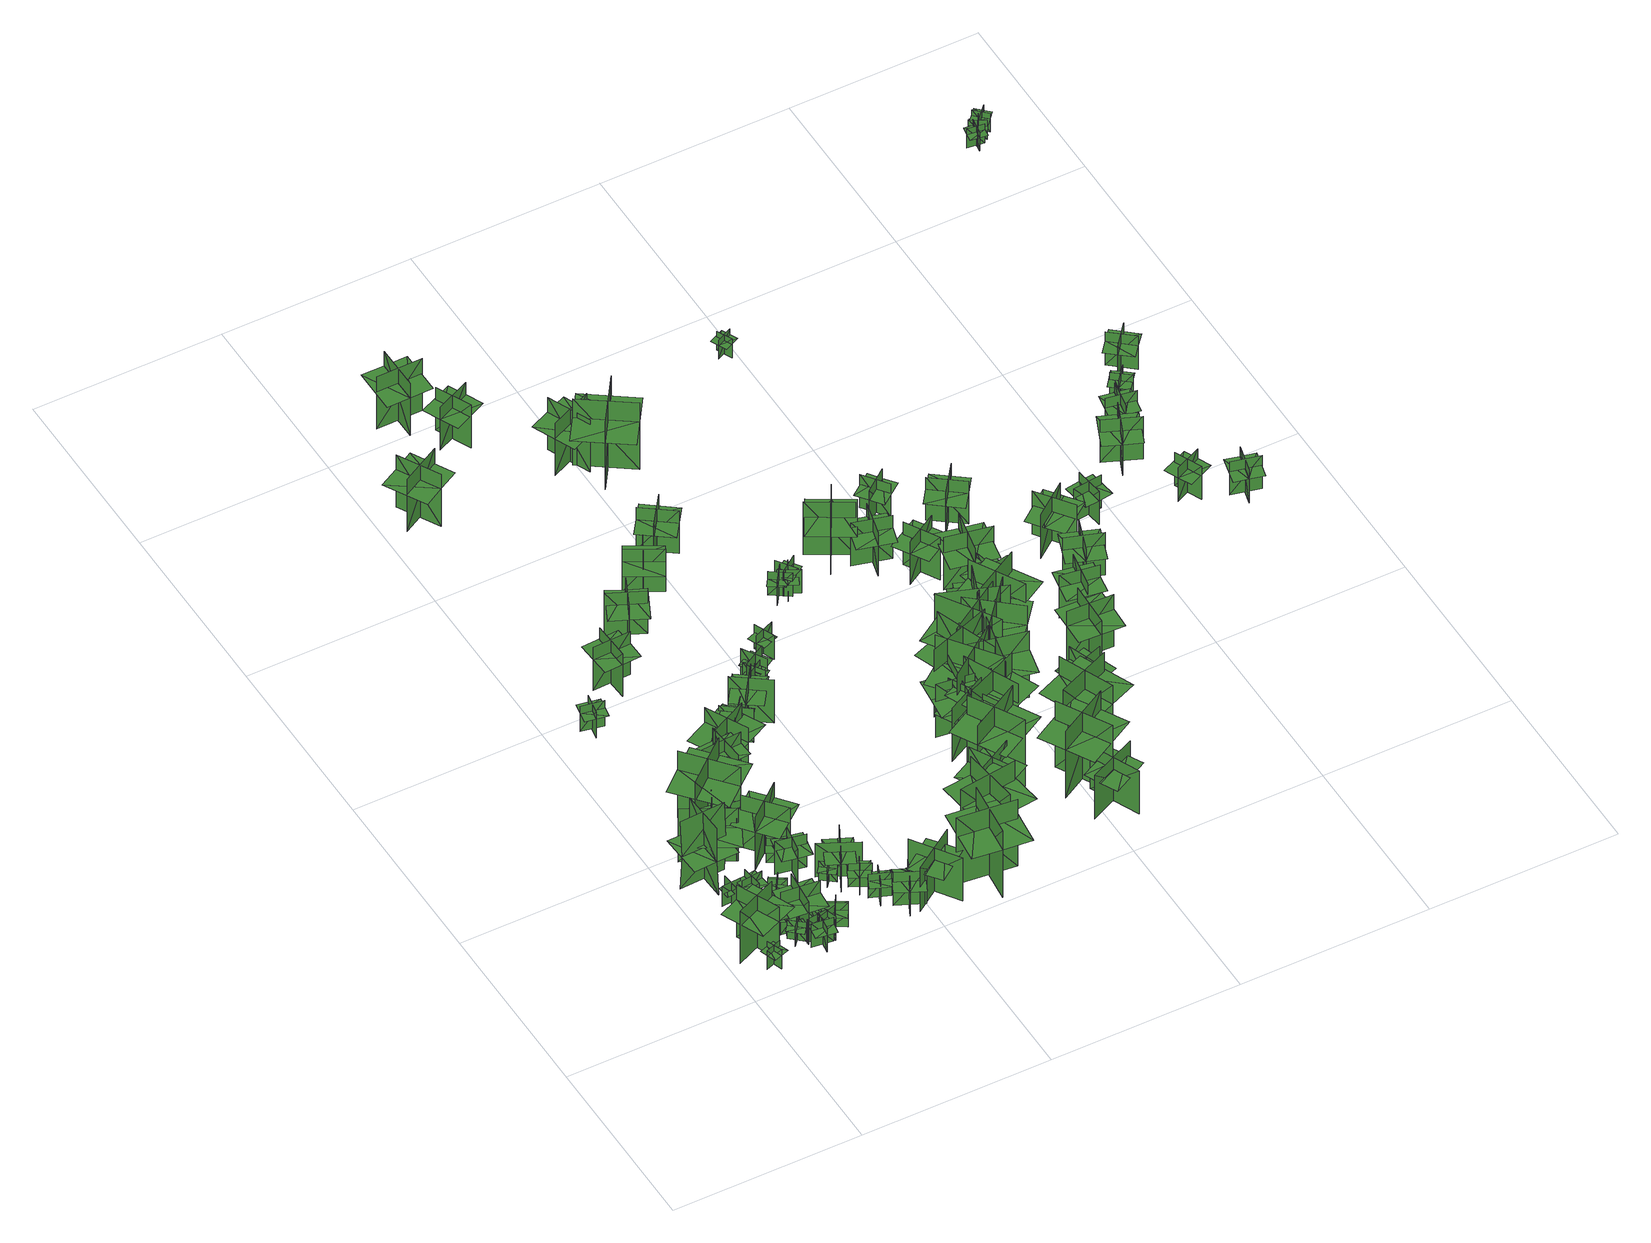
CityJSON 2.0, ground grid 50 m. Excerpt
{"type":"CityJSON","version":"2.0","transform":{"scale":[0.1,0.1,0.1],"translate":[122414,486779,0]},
"CityObjects":{
"tree1":{"type":"SolitaryVegetationObject","geometry":[{"type":"MultiSurface","lod":"1","boundaries":[[[0,1,2]],[[0,2,3]],[[4,5,6]],[[4,6,7]],[[8,9,10]],[[8,10,11]],[[8,11,12]],[[8,12,13]]]}]},
"tree2":{"type":"SolitaryVegetationObject","geometry":[{"type":"MultiSurface","lod":"1","boundaries":[[[14,15,16]],[[14,16,17]],[[18,19,20]],[[18,20,21]],[[22,23,24]],[[22,24,25]],[[22,25,26]],[[22,26,27]]]}]},
"tree3":{"type":"SolitaryVegetationObject","geometry":[{"type":"MultiSurface","lod":"1","boundaries":[[[28,29,30]],[[28,30,31]],[[32,33,34]],[[32,34,35]],[[36,37,38]],[[36,38,39]],[[36,39,40]],[[36,40,41]]]}]},
"tree4":{"type":"SolitaryVegetationObject","geometry":[{"type":"MultiSurface","lod":"1","boundaries":[[[42,43,44]],[[42,44,45]],[[46,47,48]],[[46,48,49]],[[50,51,52]],[[50,52,53]],[[50,53,54]],[[50,54,55]]]}]},
"tree5":{"type":"SolitaryVegetationObject","geometry":[{"type":"MultiSurface","lod":"1","boundaries":[[[56,57,58]],[[56,58,59]],[[60,61,62]],[[60,62,63]],[[64,65,61]],[[64,61,60]],[[66,67,57]],[[66,57,56]],[[56,57,68]],[[56,68,69]],[[56,70,71]],[[56,71,57]]]}]},
"tree6":{"type":"SolitaryVegetationObject","geometry":[{"type":"MultiSurface","lod":"1","boundaries":[[[72,73,74]],[[72,74,75]],[[76,77,78]],[[76,78,79]],[[80,81,82]],[[80,82,83]],[[80,83,84]],[[80,84,85]]]}]},
"tree7":{"type":"SolitaryVegetationObject","geometry":[{"type":"MultiSurface","lod":"1","boundaries":[[[86,87,88]],[[86,88,89]],[[90,91,92]],[[90,92,93]],[[94,95,96]],[[94,96,97]],[[94,97,98]],[[94,98,99]]]}]},
"tree8":{"type":"SolitaryVegetationObject","geometry":[{"type":"MultiSurface","lod":"1","boundaries":[[[100,101,102]],[[100,102,103]],[[104,105,106]],[[104,106,107]],[[108,109,110]],[[108,110,111]],[[108,111,112]],[[108,112,113]]]}]},
"tree9":{"type":"SolitaryVegetationObject","geometry":[{"type":"MultiSurface","lod":"1","boundaries":[[[114,115,116]],[[114,116,117]],[[118,119,120]],[[118,120,121]],[[122,123,124]],[[122,124,125]],[[122,125,126]],[[122,126,127]]]}]},
"tree10":{"type":"SolitaryVegetationObject","geometry":[{"type":"MultiSurface","lod":"1","boundaries":[[[128,129,130]],[[128,130,131]],[[132,133,134]],[[132,134,135]],[[136,137,138]],[[136,138,139]],[[136,139,140]],[[136,140,141]]]}]},
"tree11":{"type":"SolitaryVegetationObject","geometry":[{"type":"MultiSurface","lod":"1","boundaries":[[[142,143,144]],[[142,144,145]],[[146,147,148]],[[146,148,149]],[[150,151,152]],[[150,152,153]],[[150,153,154]],[[150,154,155]]]}]},
"tree12":{"type":"SolitaryVegetationObject","geometry":[{"type":"MultiSurface","lod":"1","boundaries":[[[156,157,158]],[[156,158,159]],[[160,161,162]],[[160,162,163]],[[164,165,166]],[[164,166,167]],[[164,167,168]],[[164,168,169]]]}]},
"tree13":{"type":"SolitaryVegetationObject","geometry":[{"type":"MultiSurface","lod":"1","boundaries":[[[170,171,172]],[[170,172,173]],[[174,175,176]],[[174,176,177]],[[178,179,180]],[[178,180,181]],[[178,181,182]],[[178,182,183]]]}]},
"tree14":{"type":"SolitaryVegetationObject","geometry":[{"type":"MultiSurface","lod":"1","boundaries":[[[184,185,186]],[[184,186,187]],[[188,189,190]],[[188,190,191]],[[192,193,194]],[[192,194,195]],[[192,195,196]],[[192,196,197]]]}]},
"tree15":{"type":"SolitaryVegetationObject","geometry":[{"type":"MultiSurface","lod":"1","boundaries":[[[198,199,200]],[[198,200,201]],[[202,203,204]],[[202,204,205]],[[206,207,208]],[[206,208,209]],[[206,209,210]],[[206,210,211]]]}]},
"tree16":{"type":"SolitaryVegetationObject","geometry":[{"type":"MultiSurface","lod":"1","boundaries":[[[212,213,214]],[[212,214,215]],[[216,217,218]],[[216,218,219]],[[220,221,222]],[[220,222,223]],[[220,223,224]],[[220,224,225]]]}]},
"tree17":{"type":"SolitaryVegetationObject","geometry":[{"type":"MultiSurface","lod":"1","boundaries":[[[226,227,228]],[[226,228,229]],[[230,231,232]],[[230,232,233]],[[234,235,236]],[[234,236,237]],[[234,237,238]],[[234,238,239]]]}]},
"tree18":{"type":"SolitaryVegetationObject","geometry":[{"type":"MultiSurface","lod":"1","boundaries":[[[240,241,242]],[[240,242,243]],[[244,245,246]],[[244,246,247]],[[248,249,250]],[[248,250,251]],[[248,251,252]],[[248,252,253]]]}]},
"tree19":{"type":"SolitaryVegetationObject","geometry":[{"type":"MultiSurface","lod":"1","boundaries":[[[254,255,256]],[[254,256,257]],[[258,259,260]],[[258,260,261]],[[262,263,264]],[[262,264,265]],[[262,265,266]],[[262,266,267]]]}]},
"tree20":{"type":"SolitaryVegetationObject","geometry":[{"type":"MultiSurface","lod":"1","boundaries":[[[268,269,270]],[[268,270,271]],[[272,273,274]],[[272,274,275]],[[276,277,278]],[[276,278,279]],[[276,279,280]],[[276,280,281]]]}]},
"tree21":{"type":"SolitaryVegetationObject","geometry":[{"type":"MultiSurface","lod":"1","boundaries":[[[282,283,284]],[[282,284,285]],[[286,287,288]],[[286,288,289]],[[290,291,292]],[[290,292,293]],[[290,293,294]],[[290,294,295]]]}]},
"tree22":{"type":"SolitaryVegetationObject","geometry":[{"type":"MultiSurface","lod":"1","boundaries":[[[296,297,298]],[[296,298,299]],[[300,301,302]],[[300,302,303]],[[304,305,306]],[[304,306,307]],[[304,307,308]],[[304,308,309]]]}]},
"tree23":{"type":"SolitaryVegetationObject","geometry":[{"type":"MultiSurface","lod":"1","boundaries":[[[310,311,312]],[[310,312,313]],[[314,315,316]],[[314,316,317]],[[318,319,320]],[[318,320,321]],[[318,321,322]],[[318,322,323]]]}]},
"tree24":{"type":"SolitaryVegetationObject","geometry":[{"type":"MultiSurface","lod":"1","boundaries":[[[324,325,326]],[[324,326,327]],[[328,329,330]],[[328,330,331]],[[332,333,334]],[[332,334,335]],[[332,335,336]],[[332,336,337]]]}]},
"tree25":{"type":"SolitaryVegetationObject","geometry":[{"type":"MultiSurface","lod":"1","boundaries":[[[338,339,340]],[[338,340,341]],[[342,343,344]],[[342,344,345]],[[346,347,348]],[[346,348,349]],[[346,349,350]],[[346,350,351]]]}]},
"tree26":{"type":"SolitaryVegetationObject","geometry":[{"type":"MultiSurface","lod":"1","boundaries":[[[352,353,354]],[[352,354,355]],[[356,357,358]],[[356,358,359]],[[360,361,362]],[[360,362,363]],[[360,364,365]],[[360,365,361]]]}]},
"tree27":{"type":"SolitaryVegetationObject","geometry":[{"type":"MultiSurface","lod":"1","boundaries":[[[366,367,368]],[[366,368,369]],[[370,371,372]],[[370,372,373]],[[374,375,376]],[[374,376,377]],[[374,377,378]],[[374,378,379]]]}]},
"tree28":{"type":"SolitaryVegetationObject","geometry":[{"type":"MultiSurface","lod":"1","boundaries":[[[380,381,382]],[[380,382,383]],[[384,385,386]],[[384,386,387]],[[388,389,390]],[[388,390,391]],[[388,391,392]],[[388,392,393]]]}]},
"tree29":{"type":"SolitaryVegetationObject","geometry":[{"type":"MultiSurface","lod":"1","boundaries":[[[394,395,396]],[[394,396,397]],[[398,399,400]],[[398,400,401]],[[402,403,404]],[[402,404,405]],[[402,405,406]],[[402,406,407]]]}]},
"tree30":{"type":"SolitaryVegetationObject","geometry":[{"type":"MultiSurface","lod":"1","boundaries":[[[408,409,410]],[[408,410,411]],[[412,413,414]],[[412,414,415]],[[416,417,418]],[[416,418,419]],[[416,419,420]],[[416,420,421]]]}]},
"tree31":{"type":"SolitaryVegetationObject","geometry":[{"type":"MultiSurface","lod":"1","boundaries":[[[422,423,424]],[[422,424,425]],[[426,427,428]],[[426,428,429]],[[430,431,432]],[[430,432,433]],[[430,433,434]],[[430,434,435]]]}]},
"tree32":{"type":"SolitaryVegetationObject","geometry":[{"type":"MultiSurface","lod":"1","boundaries":[[[436,437,438]],[[436,438,439]],[[440,441,442]],[[440,442,443]],[[444,445,446]],[[444,446,447]],[[444,447,448]],[[444,448,449]]]}]},
"tree33":{"type":"SolitaryVegetationObject","geometry":[{"type":"MultiSurface","lod":"1","boundaries":[[[450,451,452]],[[450,452,453]],[[454,455,456]],[[454,456,457]],[[458,459,460]],[[458,460,461]],[[458,461,462]],[[458,462,463]]]}]},
"tree34":{"type":"SolitaryVegetationObject","geometry":[{"type":"MultiSurface","lod":"1","boundaries":[[[464,465,466]],[[464,466,467]],[[468,469,470]],[[468,470,471]],[[472,473,474]],[[472,474,475]],[[472,475,476]],[[472,476,477]]]}]},
"tree35":{"type":"SolitaryVegetationObject","geometry":[{"type":"MultiSurface","lod":"1","boundaries":[[[478,479,480]],[[478,480,481]],[[482,483,484]],[[482,484,485]],[[486,487,488]],[[486,488,489]],[[486,490,491]],[[486,491,487]]]}]},
"tree36":{"type":"SolitaryVegetationObject","geometry":[{"type":"MultiSurface","lod":"1","boundaries":[[[492,493,494]],[[492,494,495]],[[496,497,498]],[[496,498,499]],[[500,501,502]],[[500,502,503]],[[500,503,504]],[[500,504,505]]]}]},
"tree37":{"type":"SolitaryVegetationObject","geometry":[{"type":"MultiSurface","lod":"1","boundaries":[[[506,507,508]],[[506,508,509]],[[510,511,512]],[[510,512,513]],[[514,515,516]],[[514,516,517]],[[514,517,518]],[[514,518,519]]]}]},
"tree38":{"type":"SolitaryVegetationObject","geometry":[{"type":"MultiSurface","lod":"1","boundaries":[[[520,521,522]],[[520,522,523]],[[524,525,526]],[[524,526,527]],[[528,529,530]],[[528,530,531]],[[528,531,532]],[[528,532,533]]]}]},
"tree39":{"type":"SolitaryVegetationObject","geometry":[{"type":"MultiSurface","lod":"1","boundaries":[[[534,535,536]],[[534,536,537]],[[538,539,540]],[[538,540,541]],[[542,543,544]],[[542,544,545]],[[542,545,546]],[[542,546,547]]]}]},
"tree40":{"type":"SolitaryVegetationObject","geometry":[{"type":"MultiSurface","lod":"1","boundaries":[[[548,549,550]],[[548,550,551]],[[552,553,554]],[[552,554,555]],[[556,557,558]],[[556,558,559]],[[556,559,560]],[[556,560,561]]]}]},
"tree41":{"type":"SolitaryVegetationObject","geometry":[{"type":"MultiSurface","lod":"1","boundaries":[[[562,563,564]],[[562,564,565]],[[566,567,568]],[[566,568,569]],[[570,571,572]],[[570,572,573]],[[570,573,574]],[[570,574,575]]]}]},
"tree42":{"type":"SolitaryVegetationObject","geometry":[{"type":"MultiSurface","lod":"1","boundaries":[[[576,577,578]],[[576,578,579]],[[580,581,582]],[[580,582,583]],[[584,585,586]],[[584,586,587]],[[584,587,588]],[[584,588,589]]]}]},
"tree43":{"type":"SolitaryVegetationObject","geometry":[{"type":"MultiSurface","lod":"1","boundaries":[[[590,591,592]],[[590,592,593]],[[594,595,596]],[[594,596,597]],[[598,599,600]],[[598,600,601]],[[598,601,602]],[[598,602,603]]]}]},
"tree44":{"type":"SolitaryVegetationObject","geometry":[{"type":"MultiSurface","lod":"1","boundaries":[[[604,605,606]],[[604,606,607]],[[608,609,610]],[[608,610,611]],[[612,613,614]],[[612,614,615]],[[612,615,616]],[[612,616,617]]]}]},
"tree45":{"type":"SolitaryVegetationObject","geometry":[{"type":"MultiSurface","lod":"1","boundaries":[[[618,619,620]],[[618,620,621]],[[622,623,624]],[[622,624,625]],[[626,627,628]],[[626,628,629]],[[626,629,630]],[[626,630,631]]]}]},
"tree46":{"type":"SolitaryVegetationObject","geometry":[{"type":"MultiSurface","lod":"1","boundaries":[[[632,633,634]],[[632,634,635]],[[636,637,638]],[[636,638,639]],[[640,641,642]],[[640,642,643]],[[640,643,644]],[[640,644,645]]]}]},
"tree47":{"type":"SolitaryVegetationObject","geometry":[{"type":"MultiSurface","lod":"1","boundaries":[[[646,647,648]],[[646,648,649]],[[650,651,652]],[[650,652,653]],[[654,655,656]],[[654,656,657]],[[654,657,658]],[[654,658,659]]]}]},
"tree48":{"type":"SolitaryVegetationObject","geometry":[{"type":"MultiSurface","lod":"1","boundaries":[[[660,661,662]],[[660,662,663]],[[664,665,666]],[[664,666,667]],[[668,669,670]],[[668,670,671]],[[668,671,672]],[[668,672,673]]]}]},
"tree49":{"type":"SolitaryVegetationObject","geometry":[{"type":"MultiSurface","lod":"1","boundaries":[[[674,675,676]],[[674,676,677]],[[678,679,680]],[[678,680,681]],[[682,683,684]],[[682,684,685]],[[682,685,686]],[[682,686,687]]]}]},
"tree50":{"type":"SolitaryVegetationObject","geometry":[{"type":"MultiSurface","lod":"1","boundaries":[[[688,689,690]],[[688,690,691]],[[692,693,694]],[[692,694,695]],[[696,697,698]],[[696,698,699]],[[696,699,700]],[[696,700,701]]]}]},
"tree51":{"type":"SolitaryVegetationObject","geometry":[{"type":"MultiSurface","lod":"1","boundaries":[[[702,703,704]],[[702,704,705]],[[706,707,708]],[[706,708,709]],[[710,711,712]],[[710,712,713]],[[710,713,714]],[[710,714,715]]]}]},
"tree52":{"type":"SolitaryVegetationObject","geometry":[{"type":"MultiSurface","lod":"1","boundaries":[[[716,717,718]],[[716,718,719]],[[720,721,722]],[[720,722,723]],[[724,725,726]],[[724,726,727]],[[724,727,728]],[[724,728,729]]]}]},
"tree53":{"type":"SolitaryVegetationObject","geometry":[{"type":"MultiSurface","lod":"1","boundaries":[[[730,731,732]],[[730,732,733]],[[734,735,736]],[[734,736,737]],[[738,739,740]],[[738,740,741]],[[738,741,742]],[[738,742,743]]]}]},
"tree54":{"type":"SolitaryVegetationObject","geometry":[{"type":"MultiSurface","lod":"1","boundaries":[[[744,745,746]],[[744,746,747]],[[748,749,750]],[[748,750,751]],[[752,753,754]],[[752,754,755]],[[752,755,756]],[[752,756,757]]]}]},
"tree55":{"type":"SolitaryVegetationObject","geometry":[{"type":"MultiSurface","lod":"1","boundaries":[[[758,759,760]],[[758,760,761]],[[762,763,764]],[[762,764,765]],[[766,767,768]],[[766,768,769]],[[766,769,770]],[[766,770,771]]]}]},
"tree56":{"type":"SolitaryVegetationObject","geometry":[{"type":"MultiSurface","lod":"1","boundaries":[[[772,773,774]],[[772,774,775]],[[776,777,778]],[[776,778,779]],[[780,781,782]],[[780,782,783]],[[780,783,784]],[[780,784,785]]]}]},
"tree57":{"type":"SolitaryVegetationObject","geometry":[{"type":"MultiSurface","lod":"1","boundaries":[[[786,787,788]],[[786,788,789]],[[790,791,792]],[[790,792,793]],[[794,795,796]],[[794,796,797]],[[794,797,798]],[[794,798,799]]]}]},
"tree58":{"type":"SolitaryVegetationObject","geometry":[{"type":"MultiSurface","lod":"1","boundaries":[[[800,801,802]],[[800,802,803]],[[804,805,806]],[[804,806,807]],[[808,809,810]],[[808,810,811]],[[808,811,812]],[[808,812,813]]]}]},
"tree59":{"type":"SolitaryVegetationObject","geometry":[{"type":"MultiSurface","lod":"1","boundaries":[[[814,815,816]],[[814,816,817]],[[818,819,820]],[[818,820,821]],[[822,823,824]],[[822,824,825]],[[822,826,827]],[[822,827,823]]]}]},
"tree60":{"type":"SolitaryVegetationObject","geometry":[{"type":"MultiSurface","lod":"1","boundaries":[[[828,829,830]],[[828,830,831]],[[832,833,834]],[[832,834,835]],[[836,837,838]],[[836,838,839]],[[836,839,840]],[[836,840,841]]]}]},
"tree61":{"type":"SolitaryVegetationObject","geometry":[{"type":"MultiSurface","lod":"1","boundaries":[[[842,843,844]],[[842,844,845]],[[846,847,848]],[[846,848,849]],[[850,851,852]],[[850,852,853]],[[850,853,854]],[[850,854,855]]]}]},
"tree62":{"type":"SolitaryVegetationObject","geometry":[{"type":"MultiSurface","lod":"1","boundaries":[[[856,857,858]],[[856,858,859]],[[860,861,862]],[[860,862,863]],[[864,865,866]],[[864,866,867]],[[864,867,868]],[[864,868,869]]]}]},
"tree63":{"type":"SolitaryVegetationObject","geometry":[{"type":"MultiSurface","lod":"1","boundaries":[[[870,871,872]],[[870,872,873]],[[874,875,876]],[[874,876,877]],[[878,879,880]],[[878,880,881]],[[878,881,882]],[[878,882,883]]]}]},
"tree64":{"type":"SolitaryVegetationObject","geometry":[{"type":"MultiSurface","lod":"1","boundaries":[[[884,885,886]],[[884,886,887]],[[888,889,890]],[[888,890,891]],[[892,893,894]],[[892,894,895]],[[892,895,896]],[[892,896,897]]]}]},
"tree65":{"type":"SolitaryVegetationObject","geometry":[{"type":"MultiSurface","lod":"1","boundaries":[[[898,899,900]],[[898,900,901]],[[902,903,904]],[[902,904,905]],[[906,907,908]],[[906,908,909]],[[906,909,910]],[[906,910,911]]]}]},
"tree66":{"type":"SolitaryVegetationObject","geometry":[{"type":"MultiSurface","lod":"1","boundaries":[[[912,913,914]],[[912,914,915]],[[916,917,918]],[[916,918,919]],[[920,921,922]],[[920,922,923]],[[920,923,924]],[[920,924,925]]]}]},
"tree67":{"type":"SolitaryVegetationObject","geometry":[{"type":"MultiSurface","lod":"1","boundaries":[[[902,926,927]],[[902,927,928]],[[929,930,931]],[[929,931,932]],[[933,934,935]],[[933,935,936]],[[933,936,937]],[[933,937,938]]]}]},
"tree68":{"type":"SolitaryVegetationObject","geometry":[{"type":"MultiSurface","lod":"1","boundaries":[[[939,940,941]],[[939,941,942]],[[943,944,945]],[[943,945,946]],[[947,948,949]],[[947,949,950]],[[947,950,951]],[[947,951,952]]]}]},
"tree69":{"type":"SolitaryVegetationObject","geometry":[{"type":"MultiSurface","lod":"1","boundaries":[[[953,954,955]],[[953,955,956]],[[957,958,959]],[[957,959,960]],[[961,962,963]],[[961,963,964]],[[961,964,965]],[[961,965,966]]]}]},
"tree70":{"type":"SolitaryVegetationObject","geometry":[{"type":"MultiSurface","lod":"1","boundaries":[[[967,968,969]],[[967,969,970]],[[971,972,973]],[[971,973,974]],[[975,976,977]],[[975,977,978]],[[975,978,979]],[[975,979,980]]]}]},
"tree71":{"type":"SolitaryVegetationObject","geometry":[{"type":"MultiSurface","lod":"1","boundaries":[[[981,982,983]],[[981,983,984]],[[985,986,987]],[[985,987,988]],[[989,990,991]],[[989,991,992]],[[989,992,993]],[[989,993,994]]]}]},
"tree72":{"type":"SolitaryVegetationObject","geometry":[{"type":"MultiSurface","lod":"1","boundaries":[[[995,996,997]],[[995,997,998]],[[999,1000,1001]],[[999,1001,1002]],[[1003,1004,1005]],[[1003,1005,1006]],[[1003,1006,1007]],[[1003,1007,1008]]]}]},
"tree73":{"type":"SolitaryVegetationObject","geometry":[{"type":"MultiSurface","lod":"1","boundaries":[[[1009,1010,1011]],[[1009,1011,1012]],[[1013,1014,1015]],[[1013,1015,1016]],[[1017,1018,1019]],[[1017,1019,1020]],[[1017,1020,1021]],[[1017,1021,1022]]]}]},
"tree74":{"type":"SolitaryVegetationObject","geometry":[{"type":"MultiSurface","lod":"1","boundaries":[[[1023,1024,1025]],[[1023,1025,1026]],[[1027,1028,1029]],[[1027,1029,1030]],[[1031,1032,1033]],[[1031,1033,1034]],[[1031,1034,1035]],[[1031,1035,1036]]]}]},
"tree75":{"type":"SolitaryVegetationObject","geometry":[{"type":"MultiSurface","lod":"1","boundaries":[[[1037,1038,1039]],[[1037,1039,1040]],[[1041,1042,1043]],[[1041,1043,1044]],[[1045,1046,1047]],[[1045,1047,1048]],[[1045,1048,1049]],[[1045,1049,1050]]]}]},
"tree76":{"type":"SolitaryVegetationObject","geometry":[{"type":"MultiSurface","lod":"1","boundaries":[[[1051,1052,1053]],[[1051,1053,1054]],[[1055,1056,1057]],[[1055,1057,1058]],[[1059,1060,1061]],[[1059,1061,1062]],[[1059,1062,1063]],[[1059,1063,1064]]]}]},
"tree77":{"type":"SolitaryVegetationObject","geometry":[{"type":"MultiSurface","lod":"1","boundaries":[[[1065,1066,1067]],[[1065,1067,1068]],[[1069,1070,1071]],[[1069,1071,1072]],[[1073,1074,1075]],[[1073,1075,1076]],[[1073,1076,1077]],[[1073,1077,1078]]]}]},
"tree78":{"type":"SolitaryVegetationObject","geometry":[{"type":"MultiSurface","lod":"1","boundaries":[[[1079,1080,1081]],[[1079,1081,1082]],[[1083,1084,1085]],[[1083,1085,1086]],[[1087,1088,1089]],[[1087,1089,1090]],[[1087,1090,1091]],[[1087,1091,1092]]]}]},
"tree79":{"type":"SolitaryVegetationObject","geometry":[{"type":"MultiSurface","lod":"1","boundaries":[[[1093,1094,1095]],[[1093,1095,1096]],[[1097,1098,1099]],[[1097,1099,1100]],[[1101,1102,1103]],[[1101,1103,1104]],[[1101,1104,1105]],[[1101,1105,1106]]]}]},
"tree80":{"type":"SolitaryVegetationObject","geometry":[{"type":"MultiSurface","lod":"1","boundaries":[[[1107,1108,1109]],[[1107,1109,1110]],[[1111,1112,1113]],[[1111,1113,1114]],[[1115,1116,1117]],[[1115,1117,1118]],[[1115,1118,1119]],[[1115,1119,1120]]]}]},
"tree81":{"type":"SolitaryVegetationObject","geometry":[{"type":"MultiSurface","lod":"1","boundaries":[[[1121,1122,1123]],[[1121,1123,1124]],[[1125,1126,1127]],[[1125,1127,1128]],[[1129,1130,1131]],[[1129,1131,1132]],[[1129,1132,1133]],[[1129,1133,1134]]]}]},
"tree82":{"type":"SolitaryVegetationObject","geometry":[{"type":"MultiSurface","lod":"1","boundaries":[[[1135,1136,1137]],[[1135,1137,1138]],[[1139,1140,1141]],[[1139,1141,1142]],[[1143,1144,1145]],[[1143,1145,1146]],[[1143,1146,1147]],[[1143,1147,1148]]]}]},
"tree83":{"type":"SolitaryVegetationObject","geometry":[{"type":"MultiSurface","lod":"1","boundaries":[[[1149,1150,1151]],[[1149,1151,1152]],[[1153,1154,1155]],[[1153,1155,1156]],[[1157,1158,1159]],[[1157,1159,1160]],[[1157,1160,1161]],[[1157,1161,1162]]]}]},
"tree84":{"type":"SolitaryVegetationObject","geometry":[{"type":"MultiSurface","lod":"1","boundaries":[[[1163,1164,1165]],[[1163,1165,1166]],[[1167,1168,1169]],[[1167,1169,1170]],[[1171,1172,1173]],[[1171,1173,1174]],[[1171,1174,1175]],[[1171,1175,1176]]]}]},
"tree85":{"type":"SolitaryVegetationObject","geometry":[{"type":"MultiSurface","lod":"1","boundaries":[[[1177,1178,1179]],[[1177,1179,1180]],[[1181,1182,1183]],[[1181,1183,1184]],[[1185,1186,1187]],[[1185,1187,1188]],[[1185,1188,1189]],[[1185,1189,1190]]]}]},
"tree86":{"type":"SolitaryVegetationObject","geometry":[{"type":"MultiSurface","lod":"1","boundaries":[[[1191,1192,1193]],[[1191,1193,1194]],[[1195,1196,1197]],[[1195,1197,1198]],[[1199,1200,1201]],[[1199,1201,1202]],[[1199,1202,1203]],[[1199,1203,1204]]]}]},
"tree87":{"type":"SolitaryVegetationObject","geometry":[{"type":"MultiSurface","lod":"1","boundaries":[[[1205,1206,1207]],[[1205,1207,1208]],[[1209,1210,1211]],[[1209,1211,1212]],[[1213,1214,1215]],[[1213,1215,1216]],[[1213,1216,1217]],[[1213,1217,1218]]]}]},
"tree88":{"type":"SolitaryVegetationObject","geometry":[{"type":"MultiSurface","lod":"1","boundaries":[[[1219,1220,1221]],[[1219,1221,1222]],[[1223,1224,1225]],[[1223,1225,1226]],[[1227,1228,1229]],[[1227,1229,1230]],[[1227,1230,1231]],[[1227,1231,1232]]]}]},
"tree89":{"type":"SolitaryVegetationObject","geometry":[{"type":"MultiSurface","lod":"1","boundaries":[[[1233,1234,1235]],[[1233,1235,1236]],[[1237,1238,1239]],[[1237,1239,1240]],[[1241,1242,1243]],[[1241,1243,1244]],[[1241,1244,1245]],[[1241,1245,1246]]]}]},
"tree90":{"type":"SolitaryVegetationObject","geometry":[{"type":"MultiSurface","lod":"1","boundaries":[[[1247,1248,1249]],[[1247,1249,1250]],[[1251,1252,1253]],[[1251,1253,1254]],[[1255,1256,1257]],[[1255,1257,1258]],[[1255,1258,1259]],[[1255,1259,1260]]]}]},
"tree91":{"type":"SolitaryVegetationObject","geometry":[{"type":"MultiSurface","lod":"1","boundaries":[[[1261,1262,1263]],[[1261,1263,1264]],[[1265,1266,1267]],[[1265,1267,1268]],[[1269,1270,1271]],[[1269,1271,1272]],[[1269,1272,1273]],[[1269,1273,1274]]]}]},
"tree92":{"type":"SolitaryVegetationObject","geometry":[{"type":"MultiSurface","lod":"1","boundaries":[[[1275,1276,1277]],[[1275,1277,1278]],[[1279,1280,1281]],[[1279,1281,1282]],[[1283,1284,1285]],[[1283,1285,1286]],[[1283,1286,1287]],[[1283,1287,1288]]]}]},
"tree93":{"type":"SolitaryVegetationObject","geometry":[{"type":"MultiSurface","lod":"1","boundaries":[[[1289,1290,1291]],[[1289,1291,1292]],[[1293,1294,1295]],[[1293,1295,1296]],[[1297,1298,1299]],[[1297,1299,1300]],[[1297,1300,1301]],[[1297,1301,1302]]]}]},
"tree94":{"type":"SolitaryVegetationObject","geometry":[{"type":"MultiSurface","lod":"1","boundaries":[[[1303,1304,1305]],[[1303,1305,1306]],[[1307,1308,1309]],[[1307,1309,1310]],[[1311,1312,1313]],[[1311,1313,1314]],[[1311,1314,1315]],[[1311,1315,1316]]]}]},
"tree95":{"type":"SolitaryVegetationObject","geometry":[{"type":"MultiSurface","lod":"1","boundaries":[[[1317,1318,1319]],[[1317,1319,1320]],[[1321,1322,1323]],[[1321,1323,1324]],[[1325,1326,1327]],[[1325,1327,1328]],[[1325,1328,1329]],[[1325,1329,1330]]]}]}
},
"vertices":[
[109,79,17],[68,64,17],[68,64,78],[109,79,78],[83,91,17],[98,50,17],[98,50,78],[83,91,78],[83,91,61],[62,84,61],[77,42,61],[98,50,61],[119,57,61],[103,99,61],
[137,165,13],[26,116,13],[26,116,182],[137,165,182],[61,195,13],[111,84,13],[111,84,182],[61,195,182],[61,195,135],[6,170,135],[55,59,135],[111,84,135],[166,108,135],[117,220,135],
[106,204,11],[95,150,11],[95,150,88],[106,204,88],[75,184,11],[129,172,11],[129,172,88],[75,184,88],[75,184,66],[69,157,66],[123,145,66],[129,172,66],[135,200,66],[81,211,66],
[131,303,11],[82,299,11],[82,299,77],[131,303,77],[104,326,11],[108,277,11],[108,277,77],[104,326,77],[104,320,52],[84,318,52],[87,284,52],[107,285,52],[128,287,52],[125,322,52],
[93,344,111],[88,462,111],[27,460,112],[32,341,112],[32,398,111],[150,403,111],[150,410,220],[31,405,220],[31,405,2],[150,410,2],[98,344,2],[93,463,2],[88,462,220],[93,344,220],[153,346,112],[148,465,112],
[164,102,13],[193,136,13],[193,136,74],[164,102,74],[194,104,13],[160,133,13],[160,133,74],[194,104,74],[194,104,57],[208,121,57],[174,150,57],[160,133,57],[146,116,57],[180,87,57],
[154,169,14],[194,150,14],[194,150,75],[154,169,75],[163,141,14],[183,181,14],[183,181,75],[163,141,75],[163,141,58],[183,131,58],[203,171,58],[183,181,58],[163,191,58],[144,151,58],
[147,310,13],[154,255,13],[154,255,90],[147,310,90],[124,281,13],[179,287,13],[179,287,90],[124,281,90],[124,281,68],[127,253,68],[182,260,68],[179,287,68],[176,315,68],[121,308,68],
[221,54,9],[228,109,9],[228,109,85],[221,54,85],[251,77,9],[196,84,9],[196,84,85],[251,77,85],[251,77,64],[254,104,64],[199,111,64],[196,84,64],[192,56,64],[247,49,64],
[205,194,10],[195,95,10],[195,95,148],[205,194,148],[154,153,10],[253,143,10],[253,143,148],[154,153,148],[154,153,109],[149,103,109],[248,93,109],[253,143,109],[258,192,109],[159,202,109],
[227,79,9],[220,134,9],[220,134,86],[227,79,86],[250,108,9],[195,101,9],[195,101,86],[250,108,86],[250,108,64],[246,136,64],[191,128,64],[195,101,64],[199,73,64],[253,81,64],
[68,482,4],[190,417,4],[190,417,176],[68,482,176],[100,377,4],[165,499,4],[165,499,176],[100,377,176],[71,470,120],[42,413,120],[165,349,120],[194,406,120],[223,463,120],[100,526,120],
[257,79,7],[242,133,7],[242,133,84],[257,79,84],[275,112,7],[222,96,7],[222,96,84],[275,112,84],[275,112,63],[267,138,63],[214,123,63],[222,96,63],[230,70,63],[283,85,63],
[216,278,13],[192,241,13],[192,241,74],[216,278,74],[187,272,13],[224,248,13],[224,248,74],[187,272,74],[187,272,57],[175,253,57],[213,230,57],[224,248,57],[236,267,57],[199,291,57],
[291,138,9],[262,91,9],[262,91,86],[291,138,86],[255,130,9],[303,101,9],[303,101,86],[255,130,86],[255,130,64],[241,107,64],[288,78,64],[303,101,64],[317,125,64],[270,154,64],
[238,461,8],[139,473,8],[139,473,146],[238,461,146],[198,513,8],[186,415,8],[186,415,146],[198,513,146],[198,513,107],[148,519,107],[136,420,107],[186,415,107],[235,409,107],[247,508,107],
[241,598,7],[122,498,7],[122,498,222],[241,598,222],[138,607,7],[238,489,7],[238,489,222],[138,607,222],[138,607,162],[79,557,162],[179,439,162],[238,489,162],[297,539,162],[197,657,162],
[239,373,14],[287,346,14],[287,346,91],[239,373,91],[249,338,14],[276,386,14],[276,386,91],[249,338,91],[249,338,70],[273,324,70],[300,372,70],[276,386,70],[252,400,70],[225,352,70],
[313,313,14],[237,328,14],[237,328,122],[313,313,122],[284,356,14],[270,280,14],[270,280,122],[284,356,122],[284,356,92],[246,364,92],[232,288,92],[270,280,92],[308,273,92],[322,349,92],
[216,450,8],[294,356,8],[294,356,178],[216,450,178],[208,369,8],[302,447,8],[302,447,178],[208,369,178],[208,369,130],[247,322,130],[341,399,130],[302,447,130],[263,494,130],[169,416,130],
[111,979,11],[100,921,11],[100,921,93],[111,979,93],[78,957,11],[136,946,11],[136,946,93],[78,957,93],[78,957,70],[73,928,70],[131,917,70],[136,946,70],[142,975,70],[83,986,70],
[320,229,18],[348,264,18],[348,264,80],[320,229,80],[349,233,18],[315,260,18],[315,260,80],[349,233,80],[349,233,62],[363,250,62],[328,278,62],[315,260,62],[301,243,62],[336,215,62],
[342,203,15],[391,300,15],[391,300,124],[342,203,124],[411,226,15],[411,226,124],[314,275,124],[314,275,15],[346,211,95],[379,196,95],[414,274,95],[381,289,95],[348,304,95],[313,226,95],
[363,208,16],[412,182,16],[412,182,93],[363,208,93],[374,173,16],[400,222,16],[400,222,93],[374,173,93],[374,173,71],[398,160,71],[424,209,71],[400,222,71],[375,235,71],[349,186,71],
[421,172,13],[400,120,13],[400,120,90],[421,172,90],[387,157,13],[438,137,13],[438,137,90],[387,157,90],[387,157,69],[376,132,69],[428,111,69],[438,137,69],[448,163,69],[397,183,69],
[225,646,8],[331,654,8],[331,654,149],[225,646,149],[289,591,8],[281,697,8],[281,697,149],[289,591,149],[234,647,113],[331,654,113],[328,696,113],[231,688,113],[237,605,113],[334,612,113],
[272,672,12],[306,639,12],[306,639,74],[272,672,74],[273,642,12],[273,642,74],[305,675,74],[305,675,12],[273,642,54],[287,628,54],[313,655,54],[299,669,54],[285,682,54],[259,655,54],
[427,109,11],[497,76,11],[497,76,118],[427,109,118],[444,60,11],[477,130,11],[477,130,118],[444,60,118],[444,60,88],[479,43,88],[512,113,88],[477,130,88],[442,147,88],[409,77,88],
[498,129,12],[452,98,12],[452,98,89],[498,129,89],[462,136,12],[492,90,12],[492,90,89],[462,136,89],[462,136,68],[439,121,68],[469,75,68],[492,90,68],[515,105,68],[485,151,68],
[351,655,11],[351,655,151],[297,762,151],[297,762,11],[274,682,11],[274,682,151],[378,734,151],[378,734,11],[258,674,105],[285,620,105],[414,684,105],[387,738,105],[361,792,105],[231,728,105],
[217,1112,6],[222,1013,6],[222,1013,145],[217,1112,145],[172,1064,6],[272,1068,6],[272,1068,145],[172,1064,145],[172,1064,106],[175,1014,106],[274,1019,106],[272,1068,106],[269,1118,106],[170,1113,106],
[588,143,9],[472,64,9],[472,64,149],[588,143,149],[495,160,9],[495,160,149],[574,45,149],[574,45,9],[578,137,112],[550,174,112],[462,108,112],[490,71,112],[518,34,112],[606,99,112],
[407,728,14],[343,778,14],[343,778,122],[407,728,122],[400,780,14],[400,780,122],[350,716,122],[350,716,14],[400,780,88],[374,801,88],[334,750,88],[360,729,88],[387,708,88],[427,759,88],
[48,1716,17],[154,1774,17],[154,1774,186],[48,1716,186],[125,1693,17],[66,1799,17],[66,1799,186],[125,1693,186],[125,1693,139],[179,1722,139],[120,1829,139],[66,1799,139],[13,1770,139],[72,1663,139],
[396,746,13],[457,832,13],[457,832,153],[396,746,153],[479,760,13],[392,822,13],[392,822,153],[479,760,153],[401,753,117],[457,832,117],[423,857,117],[367,777,117],[435,729,117],[492,808,117],
[421,801,13],[452,832,13],[452,832,74],[421,801,74],[450,801,13],[419,832,13],[419,832,74],[450,801,74],[450,801,57],[466,817,57],[435,848,57],[419,832,57],[403,817,57],[435,785,57],
[371,1161,9],[280,1203,9],[280,1203,148],[371,1161,148],[348,1223,9],[306,1133,9],[306,1133,148],[348,1223,148],[348,1223,109],[303,1245,109],[261,1154,109],[306,1133,109],[351,1112,109],[394,1202,109],
[742,84,7],[588,101,7],[588,101,223],[742,84,223],[678,165,7],[661,11,7],[661,11,223],[678,165,223],[678,165,162],[601,174,162],[584,20,162],[661,11,162],[738,2,162],[755,156,162],
[508,853,12],[475,901,12],[475,901,90],[508,853,90],[515,890,12],[515,890,90],[467,857,90],[467,857,12],[515,890,65],[501,910,65],[463,883,65],[477,863,65],[490,843,65],[529,870,65],
[485,914,12],[485,914,74],[530,886,74],[530,886,12],[520,921,12],[520,921,74],[493,877,74],[493,877,12],[524,928,54],[501,942,54],[468,888,54],[490,874,54],[513,860,54],[547,914,54],
[523,870,12],[487,930,12],[487,930,105],[523,870,105],[533,913,12],[533,913,105],[473,877,105],[473,877,12],[533,913,75],[518,938,75],[470,910,75],[485,885,75],[500,860,75],[548,888,75],
[797,197,7],[643,177,7],[643,177,223],[797,197,223],[716,260,7],[735,107,7],[735,107,223],[716,260,223],[716,260,162],[639,251,162],[658,97,162],[735,107,162],[812,117,162],[793,270,162],
[448,1322,15],[400,1234,15],[400,1234,153],[448,1322,153],[384,1303,15],[471,1255,15],[471,1255,153],[384,1303,153],[384,1303,114],[360,1260,114],[447,1212,114],[471,1255,114],[495,1299,114],[408,1347,114],
[152,2043,16],[273,2044,16],[273,2044,185],[152,2043,185],[209,1986,16],[208,2108,16],[208,2108,185],[209,1986,185],[209,1986,138],[270,1987,138],[269,2108,138],[208,2108,138],[147,2107,138],[148,1986,138],
[561,998,10],[583,944,10],[583,944,87],[561,998,87],[546,963,10],[546,963,87],[600,985,87],[600,985,10],[546,963,63],[556,941,63],[599,958,63],[589,981,63],[580,1003,63],[537,986,63],
[730,245,9],[836,304,9],[836,304,178],[730,245,178],[808,222,9],[749,328,9],[749,328,178],[808,222,178],[808,222,131],[861,251,131],[802,358,131],[749,328,131],[695,299,131],[754,192,131],
[268,1971,18],[310,1881,18],[310,1881,157],[268,1971,157],[245,1909,18],[335,1951,18],[335,1951,157],[245,1909,157],[245,1909,118],[266,1864,118],[356,1906,118],[335,1951,118],[314,1996,118],[224,1954,118],
[543,1414,18],[484,1333,18],[484,1333,157],[543,1414,157],[477,1404,18],[558,1345,18],[558,1345,157],[477,1404,157],[477,1404,118],[448,1363,118],[529,1305,118],[558,1345,118],[587,1385,118],[507,1444,118],
[808,438,6],[884,302,6],[884,302,222],[808,438,222],[779,339,6],[915,414,6],[915,414,222],[779,339,222],[779,339,161],[817,271,161],[952,346,161],[915,414,161],[877,482,161],[742,406,161],
[777,455,8],[900,518,8],[900,518,180],[777,455,180],[882,422,8],[818,545,8],[818,545,180],[882,422,180],[789,450,125],[819,394,125],[941,459,125],[911,516,125],[881,572,125],[759,507,125],
[919,522,10],[782,540,10],[782,540,182],[919,522,182],[853,609,10],[834,472,10],[834,472,182],[853,609,182],[912,533,127],[920,596,127],[782,612,127],[775,549,127],[767,485,127],[905,469,127],
[436,1709,16],[547,1759,16],[547,1759,185],[436,1709,185],[512,1680,16],[462,1791,16],[462,1791,185],[512,1680,185],[512,1680,138],[567,1705,138],[518,1816,138],[462,1791,138],[407,1766,138],[456,1655,138],
[897,504,11],[841,475,11],[841,475,89],[897,504,89],[850,519,11],[878,463,11],[878,463,89],[850,519,89],[892,506,64],[878,531,64],[823,502,64],[836,476,64],[850,451,64],[906,480,64],
[709,1142,9],[676,1094,9],[676,1094,86],[709,1142,86],[673,1135,9],[673,1135,86],[721,1102,86],[721,1102,9],[673,1135,62],[659,1115,62],[697,1089,62],[711,1109,62],[725,1129,62],[686,1155,62],
[928,413,5],[865,555,5],[865,555,221],[928,413,221],[966,509,5],[824,446,5],[824,446,221],[966,509,221],[966,509,160],[935,580,160],[793,517,160],[824,446,160],[855,375,160],[997,438,160],
[693,1128,10],[744,1101,10],[744,1101,87],[693,1128,87],[704,1092,10],[704,1092,87],[731,1144,87],[731,1144,10],[704,1092,63],[726,1081,63],[747,1123,63],[725,1134,63],[704,1145,63],[683,1104,63],
[514,1614,15],[602,1742,15],[602,1742,230],[514,1614,230],[615,1632,15],[488,1720,15],[488,1720,230],[615,1632,230],[615,1632,170],[659,1696,170],[532,1784,170],[488,1720,170],[444,1656,170],[572,1568,170],
[839,643,5],[944,502,5],[944,502,225],[839,643,225],[819,505,5],[960,610,5],[960,610,225],[819,505,225],[836,627,154],[771,577,154],[879,438,154],[943,488,154],[1008,538,154],[900,677,154],
[749,1146,12],[701,1112,12],[701,1112,91],[749,1146,91],[703,1154,12],[737,1105,12],[737,1105,91],[703,1154,91],[745,1143,70],[701,1112,70],[714,1093,70],[758,1124,70],[732,1162,70],[687,1131,70],
[1099,190,6],[972,132,6],[972,132,146],[1099,190,146],[1011,223,6],[1011,223,146],[1069,95,146],[1069,95,6],[1088,185,109],[1067,227,109],[970,178,109],[990,136,109],[1011,94,109],[1109,144,109],
[976,324,5],[1052,189,5],[1052,189,221],[976,324,221],[948,225,5],[1083,301,5],[1083,301,221],[948,225,221],[948,225,160],[986,157,160],[1121,233,160],[1083,301,160],[1045,368,160],[910,292,160],
[814,603,5],[980,662,5],[980,662,224],[814,603,224],[940,543,5],[881,709,5],[881,709,224],[940,543,224],[828,595,153],[857,518,153],[1022,581,153],[993,657,153],[964,733,153],[800,671,153],
[940,648,10],[922,588,10],[922,588,88],[940,648,88],[896,624,10],[956,606,10],[956,606,88],[896,624,88],[935,645,63],[907,653,63],[890,593,63],[918,585,63],[945,577,63],[963,637,63],
[972,640,5],[938,489,5],[938,489,221],[972,640,221],[884,585,5],[1036,552,5],[1036,552,221],[884,585,221],[884,585,160],[868,509,160],[1019,476,160],[1036,552,160],[1052,627,160],[901,661,160],
[1040,731,5],[892,636,5],[892,636,224],[1040,731,224],[904,761,5],[999,612,5],[999,612,224],[904,761,224],[1024,735,154],[980,803,154],[833,706,154],[878,638,154],[923,570,154],[1069,667,154],
[1152,406,5],[1009,346,5],[1009,346,220],[1152,406,220],[1056,446,5],[1116,303,5],[1116,303,220],[1056,446,220],[1056,446,160],[985,416,160],[1045,273,160],[1116,303,160],[1188,333,160],[1128,476,160],
[1069,700,5],[1069,700,225],[904,761,225],[962,634,5],[1023,799,5],[1023,799,225],[962,634,225],[910,746,154],[883,669,154],[1049,611,154],[1076,687,154],[1103,764,154],[937,822,154],
[909,1140,20],[804,1201,20],[804,1201,190],[909,1140,190],[889,1219,20],[828,1113,20],[828,1113,190],[889,1219,190],[889,1219,142],[836,1249,142],[775,1143,142],[828,1113,142],[881,1083,142],[941,1189,142],
[968,616,6],[1069,734,6],[1069,734,222],[968,616,222],[1071,624,6],[953,724,6],[953,724,222],[1071,624,222],[1071,624,161],[1121,683,161],[1004,783,161],[953,724,161],[903,665,161],[1021,565,161],
[1042,754,11],[999,788,11],[999,788,88],[1042,754,88],[1038,790,11],[1003,747,11],[1003,747,88],[1038,790,88],[1038,790,66],[1016,808,66],[982,765,66],[1003,747,66],[1025,730,66],[1059,773,66],
[1027,832,10],[1027,744,10],[1027,744,119],[1027,832,119],[978,782,10],[1066,782,10],[1066,782,119],[978,782,119],[1021,826,84],[980,826,84],[982,738,84],[1022,738,84],[1063,739,84],[1062,827,84],
[921,1057,18],[946,1153,18],[946,1153,157],[921,1057,157],[978,1090,18],[882,1116,18],[882,1116,157],[978,1090,157],[978,1090,118],[991,1138,118],[895,1164,118],[882,1116,118],[869,1067,118],[965,1042,118],
[1060,864,9],[1005,735,9],[1005,735,149],[1060,864,149],[973,828,9],[973,828,149],[1102,773,149],[1102,773,9],[1055,852,112],[1012,869,112],[973,767,112],[1016,750,112],[1060,734,112],[1099,836,112],
[1160,432,9],[1127,527,9],[1127,527,148],[1160,432,148],[1189,492,9],[1095,459,9],[1095,459,148],[1189,492,148],[1189,492,109],[1173,539,109],[1079,506,109],[1095,459,109],[1111,412,109],[1205,445,109],
[1127,795,6],[992,719,6],[992,719,222],[1127,795,222],[1028,823,6],[1104,688,6],[1104,688,222],[1028,823,222],[1028,823,161],[961,785,161],[1037,650,161],[1104,688,161],[1172,727,161],[1096,861,161],
[991,1063,15],[1041,977,15],[1041,977,153],[991,1063,153],[973,999,15],[1059,1050,15],[1059,1050,153],[973,999,153],[973,999,114],[999,956,114],[1085,1007,114],[1059,1050,114],[1034,1092,114],[948,1042,114],
[1113,803,7],[1093,900,7],[1093,900,145],[1113,803,145],[1150,858,7],[1052,838,7],[1052,838,145],[1150,858,145],[1150,858,107],[1140,907,107],[1043,887,107],[1052,838,107],[1062,789,107],[1160,809,107],
[1035,950,9],[1154,927,9],[1154,927,179],[1035,950,179],[1080,883,9],[1103,1002,9],[1103,1002,179],[1080,883,179],[1080,883,131],[1140,871,131],[1163,991,131],[1103,1002,131],[1043,1014,131],[1020,894,131],
[1039,1207,22],[992,1268,22],[992,1268,129],[1039,1207,129],[1046,1258,22],[985,1211,22],[985,1211,129],[1046,1258,129],[1046,1258,99],[1023,1289,99],[961,1242,99],[985,1211,99],[1008,1180,99],[1070,1227,99],
[1223,656,10],[1218,535,10],[1218,535,179],[1223,656,179],[1163,602,10],[1285,597,10],[1285,597,179],[1163,602,179],[1163,602,131],[1161,541,131],[1282,536,131],[1285,597,131],[1287,658,131],[1165,662,131],
[1121,1095,16],[1181,1175,16],[1181,1175,154],[1121,1095,154],[1187,1104,16],[1108,1164,16],[1108,1164,154],[1187,1104,154],[1187,1104,116],[1217,1144,116],[1138,1204,116],[1108,1164,116],[1078,1124,116],[1157,1064,116],
[1264,682,13],[1281,780,13],[1281,780,151],[1264,682,151],[1318,720,13],[1220,737,13],[1220,737,151],[1318,720,151],[1318,720,113],[1327,769,113],[1229,786,113],[1220,737,113],[1212,688,113],[1310,671,113],
[964,1889,9],[983,1849,9],[983,1849,70],[964,1889,70],[954,1861,9],[994,1880,9],[994,1880,70],[954,1861,70],[954,1861,53],[963,1841,53],[1003,1860,53],[994,1880,53],[984,1900,53],[944,1881,53],
[1287,841,11],[1381,808,11],[1381,808,149],[1287,841,149],[1316,781,11],[1349,875,11],[1349,875,149],[1316,781,149],[1316,781,111],[1363,764,111],[1396,858,111],[1349,875,111],[1302,891,111],[1269,797,111],
[1279,930,10],[1370,998,10],[1370,998,151],[1279,930,151],[1368,917,10],[1301,1008,10],[1301,1008,151],[1368,917,151],[1289,928,105],[1321,887,105],[1411,955,105],[1379,997,105],[1347,1039,105],[1258,970,105],
[1481,1004,11],[1404,995,11],[1404,995,118],[1481,1004,118],[1441,1036,11],[1450,959,11],[1450,959,118],[1441,1036,118],[1441,1036,88],[1402,1031,88],[1412,955,88],[1450,959,88],[1489,964,88],[1479,1041,88],
[1551,1133,12],[1643,1094,12],[1643,1094,150],[1551,1133,150],[1576,1071,12],[1614,1163,12],[1614,1163,150],[1576,1071,150],[1576,1071,111],[1622,1052,111],[1660,1144,111],[1614,1163,111],[1568,1182,111],[1530,1091,111],
[1663,982,13],[1695,912,13],[1695,912,121],[1663,982,121],[1645,933,13],[1715,966,13],[1715,966,121],[1645,933,121],[1645,933,90],[1661,898,90],[1731,931,90],[1715,966,90],[1699,1001,90],[1628,969,90],
[1610,1213,15],[1686,1199,15],[1686,1199,122],[1610,1213,122],[1639,1170,15],[1653,1246,15],[1653,1246,122],[1639,1170,122],[1639,1170,92],[1677,1163,92],[1692,1239,92],[1653,1246,92],[1615,1253,92],[1601,1177,92],
[1758,892,14],[1834,874,14],[1834,874,121],[1758,892,121],[1785,848,14],[1803,923,14],[1803,923,121],[1785,848,121],[1785,848,91],[1823,839,91],[1841,914,91],[1803,923,91],[1765,932,91],[1747,857,91],
[1675,1307,16],[1718,1273,16],[1718,1273,93],[1675,1307,93],[1678,1271,16],[1713,1314,16],[1713,1314,93],[1678,1271,93],[1678,1271,71],[1700,1253,71],[1735,1297,71],[1713,1314,71],[1691,1331,71],[1657,1288,71],
[1766,1403,18],[1716,1344,18],[1716,1344,126],[1766,1403,126],[1715,1399,18],[1774,1349,18],[1774,1349,126],[1715,1399,126],[1715,1399,96],[1690,1369,96],[1749,1319,96],[1774,1349,96],[1799,1378,96],[1740,1428,96],
[1805,2147,20],[1811,2191,20],[1811,2191,81],[1805,2147,81],[1828,2165,20],[1784,2171,20],[1784,2171,81],[1828,2165,81],[1828,2165,64],[1831,2187,64],[1788,2193,64],[1784,2171,64],[1781,2149,64],[1825,2143,64],
[1839,2172,20],[1801,2195,20],[1801,2195,82],[1839,2172,82],[1832,2201,20],[1809,2163,20],[1809,2163,82],[1832,2201,82],[1832,2201,64],[1814,2212,64],[1791,2175,64],[1809,2163,64],[1828,2152,64],[1851,2189,64],
[1827,2188,21],[1857,2220,21],[1857,2220,82],[1827,2188,82],[1856,2188,21],[1824,2219,21],[1824,2219,82],[1856,2188,82],[1856,2188,65],[1871,2205,65],[1839,2235,65],[1824,2219,65],[1809,2203,65],[1841,2172,65]
]}
